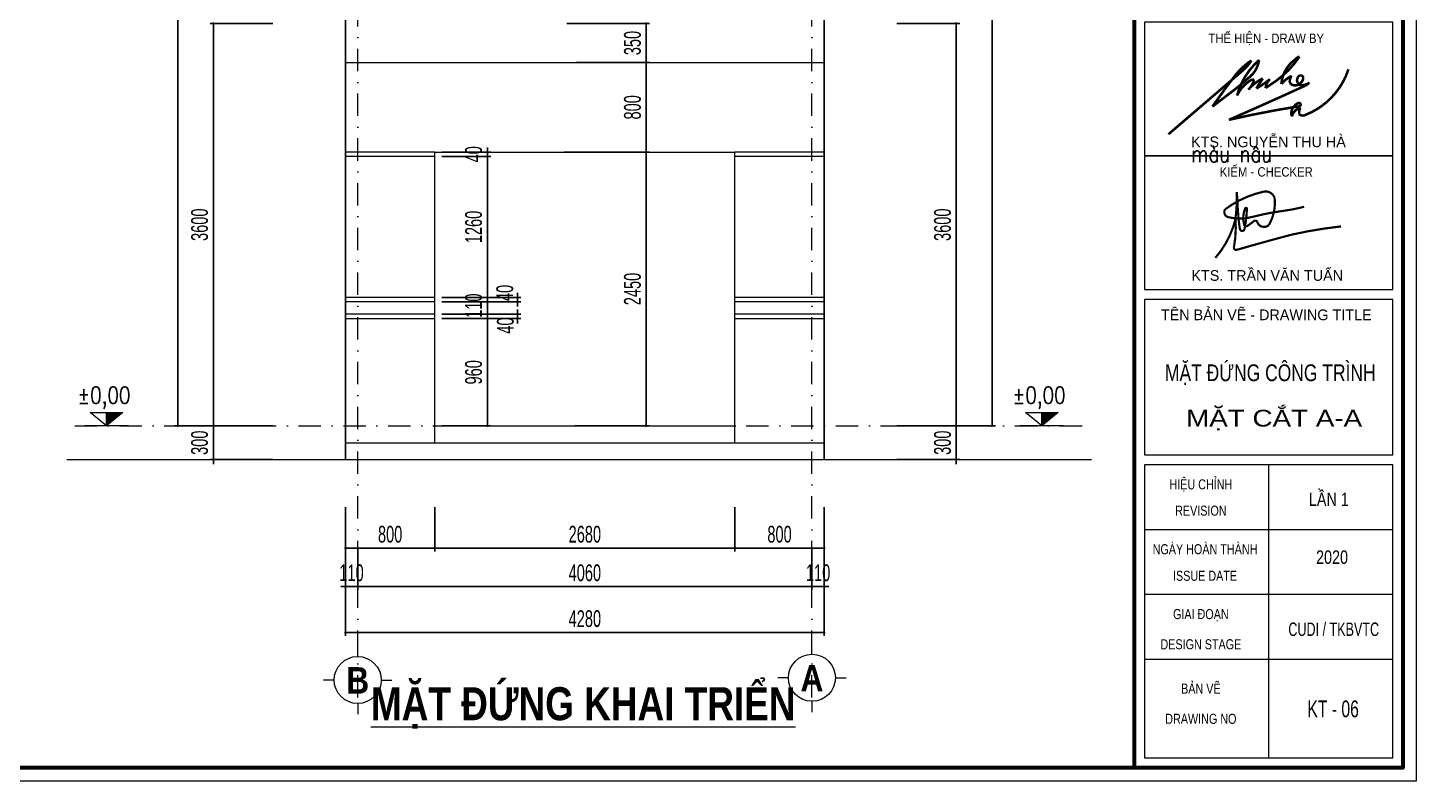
# Model space of a CAD drawing. Header units: millimetres. Extents: x 2565303 to 2664360, y -865723 to -262051.
# Drawn here: x 2642426 to 2654835, y -606299 to -599559 of the extents above; entities that cross this region are included whole.
import ezdxf
from ezdxf.enums import TextEntityAlignment as Align

# ---------------------------------------------------------------- set-up
doc = ezdxf.new("R2010")
doc.units = ezdxf.units.MM
doc.header["$LTSCALE"] = 10
doc.header["$MEASUREMENT"] = 0
doc.linetypes.add('DASHDOT', pattern=[1, 0.5, -0.25, 0, -0.25])
doc.layers.get('0').update_dxf_attribs({"linetype": 'CONTINUOUS'})
doc.layers.get('DEFPOINTS').update_dxf_attribs({"color": 10, "linetype": 'CONTINUOUS'})
for name, color, linetype, lineweight in [('- Nội Thất', 83, 'CONTINUOUS', 25), ('LC Cua', 153, 'CONTINUOUS', 0), ('LC Dim', 8, 'CONTINUOUS', 13), ('LC ISO', 153, 'CONTINUOUS', 13), ('LC Net manh', 250, 'CONTINUOUS', 5), ('LC Net truc', 134, 'DASHDOT', 5), ('LC Text1', 20, 'CONTINUOUS', 13), ('LC Text2', 7, 'CONTINUOUS', 13)]:
    doc.layers.add(name, color=color, linetype=linetype, lineweight=lineweight)
doc.layers.add('Khungten_LCDI', color=7, linetype='CONTINUOUS')
doc.layers.add('M3', color=3, linetype='CONTINUOUS')
doc.styles.add('HOATBIF', font='hoatbif.shx', dxfattribs={"width": 0.65})
doc.styles.add('Khungten', font='', dxfattribs={"width": 0.9, "height": 5000})
doc.styles.add('LC 1', font='')
doc.styles.add('LC 3', font='vnsimli.shx', dxfattribs={"width": 0.75})
doc.styles.add('LC3', font='', dxfattribs={"width": 0.8})
doc.styles.add('T1', font='Vnsimli.shx', dxfattribs={"width": 0.7})
doc.styles.add('Title', font='', dxfattribs={"width": 0.8})
doc.styles.add('VNAVANTH', font='')
doc.styles.get('Khungten').set_extended_font_data('.VnAvantH')
doc.styles.get('LC 1').set_extended_font_data('.VnAvantH', bold=True)
doc.styles.get('LC3').set_extended_font_data('.VnArialH', bold=True)
doc.styles.get('Title').set_extended_font_data('.VnBlackH')
doc.styles.get('VNAVANTH').set_extended_font_data('.VnAvantH')
doc.dimstyles.new('1-100 (1-60)', dxfattribs={"dimscale": 60, "dimtxt": 2.5, "dimasz": 0.35, "dimexe": 0.5, "dimexo": 0, "dimgap": 0.8, "dimtad": 1, "dimdec": 0, "dimzin": 0, "dimdsep": 46, "dimtxsty": 'HOATBIF', "dimblk1": 'DOT', "dimblk2": 'DOT', "dimsah": 1, "dimcen": -1, "dimdle": 1, "dimclrd": 256, "dimclre": 256, "dimclrt": 4, "dimadec": 3, "dimazin": 2, "dimtfac": 0.333333, "dimtdec": 0, "dimtix": 1, "dimtmove": 2, "dimatfit": 3, "dimldrblk": 'DOT', "dimfxl": 1, "dimtvp": 0.833333, "dimtolj": 1, "dimtzin": 0, "dimarcsym": 0})

# ---------------------------------------------------------------- blocks, each defined once
blk = doc.blocks.new('lcdi fix')
at = {"const_width": 32.4}
for points in [[(37807, -7049, 0.118632), (38106, -6476, 0.036811), (38129, -6067, 0.013869), (38155, -6484, 0.005687), (38173, -6614, 0.810562), (38242, -6622, 0.038773), (38278, -6322, 0.995075), (38252, -6311, 0.164673), (38237, -6555, 0.572555), (38284, -6572, 0.042892), (38384, -6497, -0.376379), (38430, -6507, 0.278013), (38505, -6582, 0.295437), (38607, -6554, 0.153451), (38692, -6166, 0.411745), (38526, -6061, 0.106254), (37954, -6324, 0.499695), (37996, -6439, 0.128314), (38351, -6439, -0.030533), (38834, -6345, 0.029818), (39130, -6286, 49.250738)], [(38108, -6459, -0.063358), (38084, -6894, 0.50612), (38126, -6928, -0.005183), (38931, -6705, -0.029689), (39681, -6579, 1.838504)]]:
    blk.add_lwpolyline(points, format="xyb", dxfattribs=at)
at = {"layer": 'DEFPOINTS', "lineweight": 0}
blk.add_lwpolyline([(-1200, -14850), (-1200, 14850), (40800, 14850), (40800, -14850)], close=True, dxfattribs=at)
at = {"layer": 'Khungten_LCDI', "color": 5, "lineweight": 60}
blk.add_line((36600, 14650), (36600, -14650), dxfattribs=at)
at = {"layer": 'Khungten_LCDI', "color": 5, "lineweight": 25}
blk.add_line((40600, -14650), (40600, 14650), dxfattribs=at)
at = {"layer": 'Khungten_LCDI', "color": 9, "lineweight": 15}
for p, q in [((38600, -10133), (38600, -14500)), ((40450, -11100), (36750, -11100)), ((40450, -12067), (36750, -12067)), ((40450, -13033), (36750, -13033))]:
    blk.add_line(p, q, dxfattribs=at)
at = {"layer": 'Khungten_LCDI', "color": 5, "lineweight": 60}
blk.add_lwpolyline([(0, -14650), (0, 14650), (40600, 14650), (40600, -14650)], close=True, dxfattribs=at)
at = {"layer": 'Khungten_LCDI', "color": 9, "lineweight": 15}
for points in [[(36750, -5526), (40450, -5526), (40450, -3535), (36750, -3535)], [(36750, -7517), (40450, -7517), (40450, -5526), (36750, -5526)], [(36750, -9983), (40450, -9983), (40450, -7667), (36750, -7667)], [(36750, -14500), (40450, -14500), (40450, -10133), (36750, -10133)]]:
    blk.add_lwpolyline(points, close=True, dxfattribs=at)
at = {"layer": 'LC ISO', "lineweight": 60, "const_width": 37.8}
blk.add_lwpolyline([(37109, -5205), (38226, -4247, 0.041565), (38316, -4150, -0.014958), (38345, -4105, 0.077393), (38111, -4318, 0.011608), (37765, -4792, -0.002413), (37986, -4623, 0.024794), (38345, -4327, 0.160658), (38459, -4099, 0.147786), (38131, -4629, -0.164447), (38357, -4387, -0.502193), (38378, -4413, -0.102645), (38300, -4541, -0.052035), (38351, -4487, -0.076323), (38513, -4373, -0.049149), (38456, -4460, 0.014499), (38419, -4523, 0.03674), (38622, -4384, 0.197774), (38557, -4515, 0.000763), (38609, -4479, 0.109081), (39061, -4047, 0.117071), (38987, -4098, 0.215341), (38791, -4456, -0.099584), (38944, -4335, 0.168357), (38916, -4425, 0.272764), (38967, -4473, 0.463959), (39117, -4360, 0.712039), (39041, -4351, 0.382865), (39050, -4457, 0.223317), (39087, -4476, 0.132378), (39209, -4437, -0.038558), (39149, -4480, -0.004693), (38010, -4990, -0.017038), (39066, -4786, 0.903149), (39046, -4741, 0.166427), (38989, -4782, 0.307745), (38948, -4939, -0.289532), (39077, -4812, 0.202732), (39058, -4907, 0.308349), (39146, -4918, 0.224618), (39790, -4237, 0.729713)], format="xyb", dxfattribs=at)
at = {"color": 7}
for s, height, style, width, p in [('thÓ hiÖn - draw by', 140, 'Khungten', 0.9, (38566, -3845)), ('kiÓm - checker', 140, 'Khungten', 0.9, (38566, -5836)), ('hiÖu chØnh', 150, 'Khungten', 0.8, (37592, -10499)), ('revision', 150, 'Khungten', 0.8, (37592, -10891)), ('ngµy hoµn thµnh', 150, 'Khungten', 0.8, (37654, -11466)), ('issue date', 150, 'Khungten', 0.8, (37654, -11862)), ('giai ®o¹n', 150, 'Khungten', 0.8, (37592, -12433)), ('cudi / tkBVTC', 200, 'Title', 0.7, (39571, -12684)), ('design stage', 150, 'Khungten', 0.8, (37592, -12883)), ('b¶n vÏ', 150, 'Khungten', 0.8, (37592, -13544)), ('drawing nO', 150, 'Khungten', 0.8, (37592, -13994))]:
    blk.add_text(s, height=height, dxfattribs=dict(at, style=style, width=width)).set_placement(p, align=Align.CENTER)
for s, style, p in [('ktS. nguyÔn thu hµ', 'VNAVANTH', (38599, -5399)), ('kts. trÇn v¨n tuÊn', 'VNAVANTH', (38581, -7390)), ('tªn b¶n vÏ - drawing title', 'Khungten', (38566, -7977))]:
    blk.add_text(s, height=160, dxfattribs=dict(at, style=style)).set_placement(p, align=Align.CENTER)
at = {"color": 7, "style": 'Khungten', "width": 0.8}
for tag, p in [('REVISION', (39499, -10746)), ('NGAYHT', (39546, -11609))]:
    blk.add_attdef(tag, text='', height=200, dxfattribs=at).set_placement(p, align=Align.CENTER)
at = {"layer": 'LC Text1', "style": 'Title', "width": 1.485915}
for tag, p, p2 in [('TENBANVE1', (36913, -8886), (40339, -8886)), ('TENBANVE2', (36913, -9562), (40339, -9562))]:
    blk.add_attdef(tag, text='', height=250, dxfattribs=at).set_placement(p, p2, align=Align.FIT)
at = {"layer": 'LC Text1', "style": 'Title', "width": 0.7}
blk.add_attdef('SOBANVE', text='', height=250, dxfattribs=at).set_placement((39562, -13896), align=Align.CENTER)
blk = doc.blocks.new('DOT')
at = {"layer": 'M3', "color": 0, "linetype": 'ByBlock'}
blk.add_line((-0.5, 0), (-1, 0), dxfattribs=at)
at = {"layer": 'M3', "color": 0, "linetype": 'ByBlock', "const_width": 0.5}
blk.add_lwpolyline([(-0.25, 0, 1), (0.25, 0, 1)], format="xyb", close=True, dxfattribs=at)
blk = doc.blocks.new('*D632')
at = {"layer": 'DEFPOINTS', "color": 0, "transparency": 16777216}
for p in [(2645265, -604213), (2645375, -604213), (2645375, -604558)]:
    blk.add_point(p, dxfattribs=at)
at = {"layer": 'LC Dim', "lineweight": -2, "transparency": 16777216}
for p, q in [((2645265, -604213), (2645265, -604588)), ((2645375, -604213), (2645375, -604588)), ((2645244, -604558), (2645223, -604558)), ((2645265, -604558), (2645375, -604558)), ((2645396, -604558), (2645417, -604558))]:
    blk.add_line(p, q, dxfattribs=at)
at = {"layer": 'LC Dim', "lineweight": -2, "transparency": 16777216, "xscale": 21, "yscale": 21, "zscale": 21}
blk.add_blockref('DOT', (2645265, -604558), dxfattribs=at)
at = {"layer": 'LC Dim', "lineweight": -2, "transparency": 16777216, "xscale": 21, "yscale": 21, "zscale": 21, "rotation": 180}
blk.add_blockref('DOT', (2645375, -604558), dxfattribs=at)
at = {"layer": 'LC Dim', "color": 4, "transparency": 16777216, "insert": (2645320, -604435), "char_height": 150, "attachment_point": 5, "style": 'HOATBIF'}
blk.add_mtext('\\A1;110', dxfattribs=at)
blk = doc.blocks.new('*D633')
at = {"layer": 'DEFPOINTS', "color": 0, "transparency": 16777216}
for p in [(2645375, -604213), (2649435, -604213), (2649435, -604558)]:
    blk.add_point(p, dxfattribs=at)
at = {"layer": 'LC Dim', "lineweight": -2, "transparency": 16777216}
for p, q in [((2645375, -604213), (2645375, -604588)), ((2649435, -604213), (2649435, -604588)), ((2645396, -604558), (2649414, -604558))]:
    blk.add_line(p, q, dxfattribs=at)
at = {"layer": 'LC Dim', "lineweight": -2, "transparency": 16777216, "xscale": 21, "yscale": 21, "zscale": 21, "rotation": 180}
blk.add_blockref('DOT', (2645375, -604558), dxfattribs=at)
at = {"layer": 'LC Dim', "lineweight": -2, "transparency": 16777216, "xscale": 21, "yscale": 21, "zscale": 21}
blk.add_blockref('DOT', (2649435, -604558), dxfattribs=at)
at = {"layer": 'LC Dim', "color": 4, "transparency": 16777216, "insert": (2647405, -604435), "char_height": 150, "attachment_point": 5, "style": 'HOATBIF'}
blk.add_mtext('\\A1;4060', dxfattribs=at)
blk = doc.blocks.new('*D634')
at = {"layer": 'DEFPOINTS', "color": 0, "transparency": 16777216}
for p in [(2649435, -604213), (2649545, -604213), (2649545, -604558)]:
    blk.add_point(p, dxfattribs=at)
at = {"layer": 'LC Dim', "lineweight": -2, "transparency": 16777216}
for p, q in [((2649435, -604213), (2649435, -604588)), ((2649545, -604213), (2649545, -604588)), ((2649414, -604558), (2649393, -604558)), ((2649435, -604558), (2649545, -604558)), ((2649566, -604558), (2649587, -604558))]:
    blk.add_line(p, q, dxfattribs=at)
at = {"layer": 'LC Dim', "lineweight": -2, "transparency": 16777216, "xscale": 21, "yscale": 21, "zscale": 21}
blk.add_blockref('DOT', (2649435, -604558), dxfattribs=at)
at = {"layer": 'LC Dim', "lineweight": -2, "transparency": 16777216, "xscale": 21, "yscale": 21, "zscale": 21, "rotation": 180}
blk.add_blockref('DOT', (2649545, -604558), dxfattribs=at)
at = {"layer": 'LC Dim', "color": 4, "transparency": 16777216, "insert": (2649490, -604435), "char_height": 150, "attachment_point": 5, "style": 'HOATBIF'}
blk.add_mtext('\\A1;110', dxfattribs=at)
blk = doc.blocks.new('*D635')
at = {"layer": 'DEFPOINTS', "color": 0, "transparency": 16777216}
for p in [(2645265, -604213), (2649545, -604213), (2645265, -604968)]:
    blk.add_point(p, dxfattribs=at)
at = {"layer": 'LC Dim', "lineweight": -2, "transparency": 16777216}
for p, q in [((2645265, -604213), (2645265, -604998)), ((2649545, -604213), (2649545, -604998)), ((2649524, -604968), (2645286, -604968))]:
    blk.add_line(p, q, dxfattribs=at)
at = {"layer": 'LC Dim', "lineweight": -2, "transparency": 16777216, "xscale": 21, "yscale": 21, "zscale": 21, "rotation": 180}
blk.add_blockref('DOT', (2645265, -604968), dxfattribs=at)
at = {"layer": 'LC Dim', "lineweight": -2, "transparency": 16777216, "xscale": 21, "yscale": 21, "zscale": 21}
blk.add_blockref('DOT', (2649545, -604968), dxfattribs=at)
at = {"layer": 'LC Dim', "color": 4, "transparency": 16777216, "insert": (2647405, -604845), "char_height": 150, "attachment_point": 5, "style": 'HOATBIF'}
blk.add_mtext('\\A1;4280', dxfattribs=at)
blk = doc.blocks.new('*D636')
at = {"layer": 'DEFPOINTS', "color": 0, "transparency": 16777216}
for p in [(2645265, -603848), (2646065, -603848), (2646065, -604213)]:
    blk.add_point(p, dxfattribs=at)
at = {"layer": 'LC Dim', "lineweight": -2, "transparency": 16777216}
for p, q in [((2645265, -603848), (2645265, -604243)), ((2646065, -603848), (2646065, -604243)), ((2645286, -604213), (2646044, -604213))]:
    blk.add_line(p, q, dxfattribs=at)
at = {"layer": 'LC Dim', "lineweight": -2, "transparency": 16777216, "xscale": 21, "yscale": 21, "zscale": 21, "rotation": 180}
blk.add_blockref('DOT', (2645265, -604213), dxfattribs=at)
at = {"layer": 'LC Dim', "lineweight": -2, "transparency": 16777216, "xscale": 21, "yscale": 21, "zscale": 21}
blk.add_blockref('DOT', (2646065, -604213), dxfattribs=at)
at = {"layer": 'LC Dim', "color": 4, "transparency": 16777216, "insert": (2645665, -604090), "char_height": 150, "attachment_point": 5, "style": 'HOATBIF'}
blk.add_mtext('\\A1;800', dxfattribs=at)
blk = doc.blocks.new('*D637')
at = {"layer": 'DEFPOINTS', "color": 0, "transparency": 16777216}
for p in [(2646065, -603848), (2648745, -603848), (2648745, -604213)]:
    blk.add_point(p, dxfattribs=at)
at = {"layer": 'LC Dim', "lineweight": -2, "transparency": 16777216}
for p, q in [((2646065, -603848), (2646065, -604243)), ((2648745, -603848), (2648745, -604243)), ((2646086, -604213), (2648724, -604213))]:
    blk.add_line(p, q, dxfattribs=at)
at = {"layer": 'LC Dim', "lineweight": -2, "transparency": 16777216, "xscale": 21, "yscale": 21, "zscale": 21, "rotation": 180}
blk.add_blockref('DOT', (2646065, -604213), dxfattribs=at)
at = {"layer": 'LC Dim', "lineweight": -2, "transparency": 16777216, "xscale": 21, "yscale": 21, "zscale": 21}
blk.add_blockref('DOT', (2648745, -604213), dxfattribs=at)
at = {"layer": 'LC Dim', "color": 4, "transparency": 16777216, "insert": (2647405, -604090), "char_height": 150, "attachment_point": 5, "style": 'HOATBIF'}
blk.add_mtext('\\A1;2680', dxfattribs=at)
blk = doc.blocks.new('*D638')
at = {"layer": 'DEFPOINTS', "color": 0, "transparency": 16777216}
for p in [(2648745, -603848), (2649545, -603848), (2649545, -604213)]:
    blk.add_point(p, dxfattribs=at)
at = {"layer": 'LC Dim', "lineweight": -2, "transparency": 16777216}
for p, q in [((2648745, -603848), (2648745, -604243)), ((2649545, -603848), (2649545, -604243)), ((2648766, -604213), (2649524, -604213))]:
    blk.add_line(p, q, dxfattribs=at)
at = {"layer": 'LC Dim', "lineweight": -2, "transparency": 16777216, "xscale": 21, "yscale": 21, "zscale": 21, "rotation": 180}
blk.add_blockref('DOT', (2648745, -604213), dxfattribs=at)
at = {"layer": 'LC Dim', "lineweight": -2, "transparency": 16777216, "xscale": 21, "yscale": 21, "zscale": 21}
blk.add_blockref('DOT', (2649545, -604213), dxfattribs=at)
at = {"layer": 'LC Dim', "color": 4, "transparency": 16777216, "insert": (2649145, -604090), "char_height": 150, "attachment_point": 5, "style": 'HOATBIF'}
blk.add_mtext('\\A1;800', dxfattribs=at)
blk = doc.blocks.new('TTRUC')
at = {"layer": 'LC ISO'}
for p, q in [((0, 6.95), (0, 10.13)), ((-6.95, 0), (-10.13, 0)), ((6.95, 0), (10.13, 0)), ((0, -6.95), (0, -10.13))]:
    blk.add_line(p, q, dxfattribs=at)
at = {"layer": 'LC Net manh'}
blk.add_circle((0, 0), 6.95, dxfattribs=at)
blk = doc.blocks.new('*D631')
at = {"layer": 'DEFPOINTS', "color": 0, "transparency": 16777216}
for p in [(2650192, -603121), (2650725, -603121), (2650192, -603421)]:
    blk.add_point(p, dxfattribs=at)
at = {"layer": 'LC Dim', "lineweight": -2, "transparency": 16777216}
for p, q in [((2650725, -603100), (2650725, -603079)), ((2650192, -603121), (2650755, -603121)), ((2650725, -603421), (2650725, -603121)), ((2650192, -603421), (2650755, -603421)), ((2650725, -603442), (2650725, -603463))]:
    blk.add_line(p, q, dxfattribs=at)
at = {"layer": 'LC Dim', "lineweight": -2, "transparency": 16777216, "xscale": 21, "yscale": 21, "zscale": 21}
for p, rotation in [((2650725, -603121), 270), ((2650725, -603421), 90)]:
    blk.add_blockref('DOT', p, dxfattribs=dict(at, rotation=rotation))
at = {"layer": 'LC Dim', "color": 4, "transparency": 16777216, "insert": (2650602, -603271), "char_height": 150, "attachment_point": 5, "rotation": 90, "style": 'HOATBIF'}
blk.add_mtext('\\A1;300', dxfattribs=at)
blk = doc.blocks.new('*D626')
at = {"layer": 'DEFPOINTS', "color": 0, "transparency": 16777216}
for p in [(2650192, -599521), (2650725, -599521), (2650192, -603121)]:
    blk.add_point(p, dxfattribs=at)
at = {"layer": 'LC Dim', "lineweight": -2, "transparency": 16777216}
for p, q in [((2650192, -599521), (2650755, -599521)), ((2650725, -603100), (2650725, -599542)), ((2650192, -603121), (2650755, -603121))]:
    blk.add_line(p, q, dxfattribs=at)
at = {"layer": 'LC Dim', "lineweight": -2, "transparency": 16777216, "xscale": 21, "yscale": 21, "zscale": 21}
for p, rotation in [((2650725, -599521), 90), ((2650725, -603121), 270)]:
    blk.add_blockref('DOT', p, dxfattribs=dict(at, rotation=rotation))
at = {"layer": 'LC Dim', "color": 4, "transparency": 16777216, "insert": (2650602, -601321), "char_height": 150, "attachment_point": 5, "rotation": 90, "style": 'HOATBIF'}
blk.add_mtext('\\A1;3600', dxfattribs=at)
blk = doc.blocks.new('*D630')
at = {"layer": 'DEFPOINTS', "color": 0, "transparency": 16777216}
for p in [(2650192, -589921), (2651044, -589921), (2650192, -603121)]:
    blk.add_point(p, dxfattribs=at)
at = {"layer": 'LC Dim', "lineweight": -2, "transparency": 16777216}
for p, q in [((2650192, -589921), (2651074, -589921)), ((2651044, -603100), (2651044, -589942)), ((2650192, -603121), (2651074, -603121))]:
    blk.add_line(p, q, dxfattribs=at)
at = {"layer": 'LC Dim', "lineweight": -2, "transparency": 16777216, "xscale": 21, "yscale": 21, "zscale": 21}
for p, rotation in [((2651044, -589921), 90), ((2651044, -603121), 270)]:
    blk.add_blockref('DOT', p, dxfattribs=dict(at, rotation=rotation))
at = {"layer": 'LC Dim', "color": 4, "transparency": 16777216, "insert": (2650921, -596521), "char_height": 150, "attachment_point": 5, "rotation": 90, "style": 'HOATBIF'}
blk.add_mtext('\\A1;13200', dxfattribs=at)
blk = doc.blocks.new('*D639')
at = {"layer": 'DEFPOINTS', "color": 0, "transparency": 16777216}
for p in [(2644085, -603121), (2644617, -603121), (2644617, -603421)]:
    blk.add_point(p, dxfattribs=at)
at = {"layer": 'LC Dim', "lineweight": -2, "transparency": 16777216}
for p, q in [((2644085, -603100), (2644085, -603079)), ((2644617, -603121), (2644055, -603121)), ((2644085, -603421), (2644085, -603121)), ((2644617, -603421), (2644055, -603421)), ((2644085, -603442), (2644085, -603463))]:
    blk.add_line(p, q, dxfattribs=at)
at = {"layer": 'LC Dim', "lineweight": -2, "transparency": 16777216, "xscale": 21, "yscale": 21, "zscale": 21}
for p, rotation in [((2644085, -603121), 270), ((2644085, -603421), 90)]:
    blk.add_blockref('DOT', p, dxfattribs=dict(at, rotation=rotation))
at = {"layer": 'LC Dim', "color": 4, "transparency": 16777216, "insert": (2643962, -603271), "char_height": 150, "attachment_point": 5, "rotation": 90, "style": 'HOATBIF'}
blk.add_mtext('\\A1;300', dxfattribs=at)
blk = doc.blocks.new('*D640')
at = {"layer": 'DEFPOINTS', "color": 0, "transparency": 16777216}
for p in [(2644085, -599521), (2644617, -599521), (2644617, -603121)]:
    blk.add_point(p, dxfattribs=at)
at = {"layer": 'LC Dim', "lineweight": -2, "transparency": 16777216}
for p, q in [((2644617, -599521), (2644055, -599521)), ((2644085, -603100), (2644085, -599542)), ((2644617, -603121), (2644055, -603121))]:
    blk.add_line(p, q, dxfattribs=at)
at = {"layer": 'LC Dim', "lineweight": -2, "transparency": 16777216, "xscale": 21, "yscale": 21, "zscale": 21}
for p, rotation in [((2644085, -599521), 90), ((2644085, -603121), 270)]:
    blk.add_blockref('DOT', p, dxfattribs=dict(at, rotation=rotation))
at = {"layer": 'LC Dim', "color": 4, "transparency": 16777216, "insert": (2643962, -601321), "char_height": 150, "attachment_point": 5, "rotation": 90, "style": 'HOATBIF'}
blk.add_mtext('\\A1;3600', dxfattribs=at)
blk = doc.blocks.new('*D644')
at = {"layer": 'DEFPOINTS', "color": 0, "transparency": 16777216}
for p in [(2643766, -589921), (2644617, -589921), (2644617, -603121)]:
    blk.add_point(p, dxfattribs=at)
at = {"layer": 'LC Dim', "lineweight": -2, "transparency": 16777216}
for p, q in [((2644617, -589921), (2643736, -589921)), ((2643766, -603100), (2643766, -589942)), ((2644617, -603121), (2643736, -603121))]:
    blk.add_line(p, q, dxfattribs=at)
at = {"layer": 'LC Dim', "lineweight": -2, "transparency": 16777216, "xscale": 21, "yscale": 21, "zscale": 21}
for p, rotation in [((2643766, -589921), 90), ((2643766, -603121), 270)]:
    blk.add_blockref('DOT', p, dxfattribs=dict(at, rotation=rotation))
at = {"layer": 'LC Dim', "color": 4, "transparency": 16777216, "insert": (2643643, -596521), "char_height": 150, "attachment_point": 5, "rotation": 90, "style": 'HOATBIF'}
blk.add_mtext('\\A1;13200', dxfattribs=at)
blk = doc.blocks.new('Caodo1')
at = {"layer": 'LC Text1'}
blk.add_hatch(color=256, dxfattribs=at).paths.add_polyline_path([(0, 200), (0, 0), (243, 200)])
for p, q in [((324, 0), (-324, 0)), ((0, 0), (0, 200))]:
    blk.add_line(p, q, dxfattribs=at)
blk.add_lwpolyline([(-243, 200), (243, 200), (0, 0), (0, 0)], close=True, dxfattribs=at)
at = {"layer": 'LC Text1', "style": 'T1', "width": 0.8}
blk.add_attdef('%%P0,00', text='', height=250, dxfattribs=at).set_placement((-39, 460), align=Align.MIDDLE_CENTER)
blk = doc.blocks.new('TIEUDE1')
at = {"layer": 'LC Text2', "color": 7, "style": 'LC 1'}
blk.add_attdef('TIªU§Ò', text='', height=5, dxfattribs=at).set_placement((0, 0), align=Align.BOTTOM_CENTER)
blk.add_attdef('TL', text='', height=3, dxfattribs=at).set_placement((0, -2), align=Align.TOP_CENTER)
blk = doc.blocks.new('*D645')
at = {"layer": 'DEFPOINTS', "color": 0, "transparency": 16777216}
for p in [(2647220, -600671), (2647954, -600671), (2647315, -603121)]:
    blk.add_point(p, dxfattribs=at)
at = {"layer": 'LC Dim', "lineweight": -2, "transparency": 16777216}
for p, q in [((2647220, -600671), (2647984, -600671)), ((2647954, -603100), (2647954, -600692)), ((2647315, -603121), (2647984, -603121))]:
    blk.add_line(p, q, dxfattribs=at)
at = {"layer": 'LC Dim', "lineweight": -2, "transparency": 16777216, "xscale": 21, "yscale": 21, "zscale": 21}
for p, rotation in [((2647954, -600671), 90), ((2647954, -603121), 270)]:
    blk.add_blockref('DOT', p, dxfattribs=dict(at, rotation=rotation))
at = {"layer": 'LC Dim', "color": 4, "transparency": 16777216, "insert": (2647831, -601896), "char_height": 150, "attachment_point": 5, "rotation": 90, "style": 'HOATBIF'}
blk.add_mtext('\\A1;2450', dxfattribs=at)
blk = doc.blocks.new('*D646')
at = {"layer": 'DEFPOINTS', "color": 0, "transparency": 16777216}
for p in [(2647331, -599871), (2647954, -599871), (2647220, -600671)]:
    blk.add_point(p, dxfattribs=at)
at = {"layer": 'LC Dim', "lineweight": -2, "transparency": 16777216}
for p, q in [((2647331, -599871), (2647984, -599871)), ((2647954, -600650), (2647954, -599892)), ((2647220, -600671), (2647984, -600671))]:
    blk.add_line(p, q, dxfattribs=at)
at = {"layer": 'LC Dim', "lineweight": -2, "transparency": 16777216, "xscale": 21, "yscale": 21, "zscale": 21}
for p, rotation in [((2647954, -599871), 90), ((2647954, -600671), 270)]:
    blk.add_blockref('DOT', p, dxfattribs=dict(at, rotation=rotation))
at = {"layer": 'LC Dim', "color": 4, "transparency": 16777216, "insert": (2647831, -600271), "char_height": 150, "attachment_point": 5, "rotation": 90, "style": 'HOATBIF'}
blk.add_mtext('\\A1;800', dxfattribs=at)
blk = doc.blocks.new('*D647')
at = {"layer": 'DEFPOINTS', "color": 0, "transparency": 16777216}
for p in [(2647244, -599521), (2647954, -599521), (2647331, -599871)]:
    blk.add_point(p, dxfattribs=at)
at = {"layer": 'LC Dim', "lineweight": -2, "transparency": 16777216}
for p, q in [((2647244, -599521), (2647984, -599521)), ((2647954, -599850), (2647954, -599542)), ((2647331, -599871), (2647984, -599871))]:
    blk.add_line(p, q, dxfattribs=at)
at = {"layer": 'LC Dim', "lineweight": -2, "transparency": 16777216, "xscale": 21, "yscale": 21, "zscale": 21}
for p, rotation in [((2647954, -599521), 90), ((2647954, -599871), 270)]:
    blk.add_blockref('DOT', p, dxfattribs=dict(at, rotation=rotation))
at = {"layer": 'LC Dim', "color": 4, "transparency": 16777216, "insert": (2647831, -599696), "char_height": 150, "attachment_point": 5, "rotation": 90, "style": 'HOATBIF'}
blk.add_mtext('\\A1;350', dxfattribs=at)
blk = doc.blocks.new('*D674')
at = {"layer": 'DEFPOINTS', "color": 0, "transparency": 16777216}
for p in [(2646126, -602161), (2646534, -602161), (2646126, -603121)]:
    blk.add_point(p, dxfattribs=at)
at = {"layer": 'LC Dim', "lineweight": -2, "transparency": 16777216}
for p, q in [((2646126, -602161), (2646564, -602161)), ((2646534, -603100), (2646534, -602182)), ((2646126, -603121), (2646564, -603121))]:
    blk.add_line(p, q, dxfattribs=at)
at = {"layer": 'LC Dim', "lineweight": -2, "transparency": 16777216, "xscale": 21, "yscale": 21, "zscale": 21}
for p, rotation in [((2646534, -602161), 90), ((2646534, -603121), 270)]:
    blk.add_blockref('DOT', p, dxfattribs=dict(at, rotation=rotation))
at = {"layer": 'LC Dim', "color": 4, "transparency": 16777216, "insert": (2646411, -602641), "char_height": 150, "attachment_point": 5, "rotation": 90, "style": 'HOATBIF'}
blk.add_mtext('\\A1;960', dxfattribs=at)
blk = doc.blocks.new('*D675')
at = {"layer": 'DEFPOINTS', "color": 0, "transparency": 16777216}
for p in [(2646495, -602121), (2646495, -602161), (2646804, -602121)]:
    blk.add_point(p, dxfattribs=at)
at = {"layer": 'LC Dim', "lineweight": -2, "transparency": 16777216}
for p, q in [((2646804, -602100), (2646804, -602079)), ((2646495, -602121), (2646834, -602121)), ((2646495, -602161), (2646834, -602161)), ((2646804, -602161), (2646804, -602121)), ((2646804, -602182), (2646804, -602203))]:
    blk.add_line(p, q, dxfattribs=at)
at = {"layer": 'LC Dim', "lineweight": -2, "transparency": 16777216, "xscale": 21, "yscale": 21, "zscale": 21}
for p, rotation in [((2646804, -602121), 270), ((2646804, -602161), 90)]:
    blk.add_blockref('DOT', p, dxfattribs=dict(at, rotation=rotation))
at = {"layer": 'LC Dim', "color": 4, "transparency": 16777216, "insert": (2646695, -602223), "char_height": 150, "attachment_point": 5, "rotation": 90, "style": 'HOATBIF'}
blk.add_mtext('\\A1;40', dxfattribs=at)
blk = doc.blocks.new('*D676')
at = {"layer": 'DEFPOINTS', "color": 0, "transparency": 16777216}
for p in [(2646126, -602011), (2646534, -602011), (2646126, -602121)]:
    blk.add_point(p, dxfattribs=at)
at = {"layer": 'LC Dim', "lineweight": -2, "transparency": 16777216}
for p, q in [((2646126, -602011), (2646564, -602011)), ((2646534, -601990), (2646534, -601969)), ((2646534, -602121), (2646534, -602011)), ((2646126, -602121), (2646564, -602121)), ((2646534, -602142), (2646534, -602163))]:
    blk.add_line(p, q, dxfattribs=at)
at = {"layer": 'LC Dim', "lineweight": -2, "transparency": 16777216, "xscale": 21, "yscale": 21, "zscale": 21}
for p, rotation in [((2646534, -602011), 270), ((2646534, -602121), 90)]:
    blk.add_blockref('DOT', p, dxfattribs=dict(at, rotation=rotation))
at = {"layer": 'LC Dim', "color": 4, "transparency": 16777216, "insert": (2646411, -602045), "char_height": 150, "attachment_point": 5, "rotation": 90, "style": 'HOATBIF'}
blk.add_mtext('\\A1;110', dxfattribs=at)
blk = doc.blocks.new('*D677')
at = {"layer": 'DEFPOINTS', "color": 0, "transparency": 16777216}
for p in [(2646495, -601971), (2646495, -602011), (2646804, -601971)]:
    blk.add_point(p, dxfattribs=at)
at = {"layer": 'LC Dim', "lineweight": -2, "transparency": 16777216}
for p, q in [((2646804, -601950), (2646804, -601929)), ((2646495, -601971), (2646834, -601971)), ((2646495, -602011), (2646834, -602011)), ((2646804, -602011), (2646804, -601971)), ((2646804, -602032), (2646804, -602053))]:
    blk.add_line(p, q, dxfattribs=at)
at = {"layer": 'LC Dim', "lineweight": -2, "transparency": 16777216, "xscale": 21, "yscale": 21, "zscale": 21}
for p, rotation in [((2646804, -601971), 270), ((2646804, -602011), 90)]:
    blk.add_blockref('DOT', p, dxfattribs=dict(at, rotation=rotation))
at = {"layer": 'LC Dim', "color": 4, "transparency": 16777216, "insert": (2646690, -601931), "char_height": 150, "attachment_point": 5, "rotation": 90, "style": 'HOATBIF'}
blk.add_mtext('\\A1;40', dxfattribs=at)
blk = doc.blocks.new('*D678')
at = {"layer": 'DEFPOINTS', "color": 0, "transparency": 16777216}
for p in [(2646126, -600711), (2646534, -600711), (2646126, -601971)]:
    blk.add_point(p, dxfattribs=at)
at = {"layer": 'LC Dim', "lineweight": -2, "transparency": 16777216}
for p, q in [((2646126, -600711), (2646564, -600711)), ((2646534, -601950), (2646534, -600732)), ((2646126, -601971), (2646564, -601971))]:
    blk.add_line(p, q, dxfattribs=at)
at = {"layer": 'LC Dim', "lineweight": -2, "transparency": 16777216, "xscale": 21, "yscale": 21, "zscale": 21}
for p, rotation in [((2646534, -600711), 90), ((2646534, -601971), 270)]:
    blk.add_blockref('DOT', p, dxfattribs=dict(at, rotation=rotation))
at = {"layer": 'LC Dim', "color": 4, "transparency": 16777216, "insert": (2646411, -601341), "char_height": 150, "attachment_point": 5, "rotation": 90, "style": 'HOATBIF'}
blk.add_mtext('\\A1;1260', dxfattribs=at)
blk = doc.blocks.new('*D679')
at = {"layer": 'DEFPOINTS', "color": 0, "transparency": 16777216}
for p in [(2646126, -600671), (2646126, -600711), (2646534, -600671)]:
    blk.add_point(p, dxfattribs=at)
at = {"layer": 'LC Dim', "lineweight": -2, "transparency": 16777216}
for p, q in [((2646126, -600671), (2646564, -600671)), ((2646126, -600711), (2646564, -600711)), ((2646534, -600650), (2646534, -600629)), ((2646534, -600711), (2646534, -600671)), ((2646534, -600732), (2646534, -600753))]:
    blk.add_line(p, q, dxfattribs=at)
at = {"layer": 'LC Dim', "lineweight": -2, "transparency": 16777216, "xscale": 21, "yscale": 21, "zscale": 21}
for p, rotation in [((2646534, -600671), 270), ((2646534, -600711), 90)]:
    blk.add_blockref('DOT', p, dxfattribs=dict(at, rotation=rotation))
at = {"layer": 'LC Dim', "color": 4, "transparency": 16777216, "insert": (2646411, -600691), "char_height": 150, "attachment_point": 5, "rotation": 90, "style": 'HOATBIF'}
blk.add_mtext('\\A1;40', dxfattribs=at)

msp = doc.modelspace()

# ---------------------------------------------------------------- linework, layer by layer
for p, q in [((2645264.8, -603421.2), (2645264.8, -589701.2)), ((2649544.8, -603421.2), (2649544.8, -589701.2))]:
    msp.add_line(p, q)
at = {"layer": 'LC Cua'}
for p, q in [((2646064.8, -600671.2), (2645264.8, -600671.2)), ((2646064.8, -600711.2), (2645264.8, -600711.2)), ((2649544.8, -600671.2), (2648744.8, -600671.2)), ((2649544.8, -600711.2), (2648744.8, -600711.2)), ((2646064.8, -601971.2), (2645264.8, -601971.2)), ((2646064.8, -602011.2), (2645264.8, -602011.2)), ((2649544.8, -601971.2), (2648744.8, -601971.2)), ((2649544.8, -602011.2), (2648744.8, -602011.2)), ((2646064.8, -602121.2), (2645264.8, -602121.2)), ((2646064.8, -602161.2), (2645264.8, -602161.2)), ((2649544.8, -602121.2), (2648744.8, -602121.2)), ((2649544.8, -602161.2), (2648744.8, -602161.2))]:
    msp.add_line(p, q, dxfattribs=at)
at = {"layer": 'LC Net truc', "ltscale": 40}
for p, q in [((2645374.8, -605549.2), (2645374.8, -589363.9)), ((2649434.8, -605549.2), (2649434.8, -589363.9)), ((2642846, -603121.2), (2651929.2, -603121.2))]:
    msp.add_line(p, q, dxfattribs=at)
at = {"layer": 'LC Text2'}
for p, q in [((2645264.8, -599871.2), (2649544.8, -599871.2)), ((2646064.8, -603271.2), (2646064.8, -600671.2)), ((2646064.8, -600671.2), (2648744.8, -600671.2)), ((2648744.8, -603271.2), (2648744.8, -600671.2)), ((2646064.8, -603121.2), (2648744.8, -603121.2)), ((2645264.8, -603271.2), (2649544.8, -603271.2)), ((2642775.3, -603421.2), (2651932, -603421.2))]:
    msp.add_line(p, q, dxfattribs=at)

# ---------------------------------------------------------------- block references
at = {"layer": '- Nội Thất'}
ref = msp.add_blockref('lcdi fix', (2630355.3, -597388.7), dxfattribs=dict(at, xscale=0.6000000155618181, yscale=0.6000000155618181, zscale=0.6000000155618181))
ref.add_attrib('TENBANVE2', '    mÆt c¾t a-a   ', dxfattribs={"layer": 'LC Text1', "height": 150, "style": 'Title', "width": 1.015014}).set_placement((2652502.9, -603126.2), (2654558.8, -603126.2), align=Align.FIT)
ref.add_attrib('NGAYHT', '2020', dxfattribs={"layer": '0', "color": 7, "height": 120, "style": 'Khungten', "width": 0.8}).set_placement((2654082.9, -604354.3), align=Align.CENTER)
ref.add_attrib('REVISION', 'lÇn 1', dxfattribs={"layer": '0', "color": 7, "height": 120, "style": 'Khungten', "width": 0.8}).set_placement((2654054.6, -603836.5), align=Align.CENTER)
ref.add_attrib('SOBANVE', 'kt - 06', dxfattribs={"layer": 'LC Text1', "height": 150, "style": 'Title', "width": 0.7}).set_placement((2654092.5, -605726.4), align=Align.CENTER)
ref.add_attrib('TENBANVE1', '  mÆt ®øng c«ng tr×nh  ', dxfattribs={"layer": 'LC Text1', "height": 150, "style": 'Title', "width": 0.671387}).set_placement((2652502.9, -602720.2), (2654558.8, -602720.2), align=Align.FIT)
at = {"layer": 'LC ISO', "xscale": 30.23532588053422, "yscale": 30.23532588053422, "zscale": 30.23532588053422}
for p in [(2645374.8, -605393.2), (2649434.8, -605373.5)]:
    msp.add_blockref('TTRUC', p, dxfattribs=at)
at = {"layer": 'LC Text1'}
ref = msp.add_blockref('Caodo1', (2643130.7, -603121.2), dxfattribs=dict(at, xscale=0.5999999999992269, yscale=0.5999999999992269, zscale=0.5999999999992269))
ref.add_attrib('%%P0,00', '%%p0,00', dxfattribs={"layer": 'LC Text2', "height": 150, "style": 'T1', "width": 0.8}).set_placement((2643107.2, -602845.5), align=Align.MIDDLE_CENTER)
ref = msp.add_blockref('Caodo1', (2651488.4, -603121.2), dxfattribs=dict(at, xscale=0.5999999999992269, yscale=0.5999999999992269, zscale=0.5999999999992269))
ref.add_attrib('%%P0,00', '%%p0,00', dxfattribs={"layer": 'LC Text2', "height": 150, "style": 'T1', "width": 0.8}).set_placement((2651465, -602845.5), align=Align.MIDDLE_CENTER)
at = {"layer": 'LC Text2'}
ref = msp.add_blockref('TIEUDE1', (2647390.6, -605841.6), dxfattribs=dict(at, xscale=60, yscale=60, zscale=60))
ref.add_attrib('TIªU§Ò', '%%UmÆt §øNG khai triÓn', dxfattribs={"color": 7, "height": 295.465, "style": 'LC3', "width": 0.8}).set_placement((2647390.6, -605841.6), align=Align.BOTTOM_CENTER)

# ---------------------------------------------------------------- texts
at = {"layer": 'LC Text1', "color": 3, "style": 'LC 3', "width": 0.8}
msp.add_text('mµu n©u', height=150, dxfattribs=at).set_placement((2652823.8, -600761.3))
at = {"layer": 'LC Text1', "ltscale": 0.2, "style": 'LC 1', "width": 0.9}
for s, p in [('b', (2645374.8, -605585.8)), ('a', (2649434.8, -605566.1))]:
    msp.add_text(s, height=236.7, dxfattribs=at).set_placement(p, align=Align.BOTTOM_CENTER)

# ---------------------------------------------------------------- dimensions: what is measured, and where the dimension line sits
at = {"layer": 'LC Dim'}
for base, p1, p2, angle, picture, middle in [((2643765.5, -589921.2), (2644617.2, -603121.2), (2644617.2, -589921.2), 90, '*D644', (2643642.5, -596521.2)), ((2651044.1, -589921.2), (2650192.5, -603121.2), (2650192.5, -589921.2), 90, '*D630', (2650921.1, -596521.2)), ((2644084.6, -599521.2), (2644617.2, -603121.2), (2644617.2, -599521.2), 90, '*D640', (2643961.6, -601321.2)), ((2647953.6, -599521.2), (2647330.8, -599871.2), (2647244, -599521.2), 90, '*D647', (2647830.6, -599696.2)), ((2650725, -599521.2), (2650192.5, -603121.2), (2650192.5, -599521.2), 90, '*D626', (2650602, -601321.2)), ((2647953.6, -599871.2), (2647220.2, -600671.2), (2647330.8, -599871.2), 90, '*D646', (2647830.6, -600271.2)), ((2646533.9, -600671.2), (2646125.6, -600711.2), (2646125.6, -600671.2), 90, '*D679', (2646410.9, -600691.2)), ((2646533.9, -600711.2), (2646125.6, -601971.2), (2646125.6, -600711.2), 90, '*D678', (2646410.9, -601341.2)), ((2647953.6, -600671.2), (2647314.8, -603121.2), (2647220.2, -600671.2), 90, '*D645', (2647830.6, -601896.2)), ((2646533.9, -602161.2), (2646125.6, -603121.2), (2646125.6, -602161.2), 90, '*D674', (2646410.9, -602641.2)), ((2644084.6, -603121.2), (2644617.2, -603421.2), (2644617.2, -603121.2), 90, '*D639', (2643961.6, -603271.2)), ((2650725, -603121.2), (2650192.5, -603421.2), (2650192.5, -603121.2), 90, '*D631', (2650602, -603271.2)), ((2646064.8, -604213), (2645264.8, -603848.1), (2646064.8, -603848.1), 180, '*D636', (2645664.8, -604090)), ((2648744.8, -604213), (2646064.8, -603848.1), (2648744.8, -603848.1), 180, '*D637', (2647404.8, -604090)), ((2649544.8, -604213), (2648744.8, -603848.1), (2649544.8, -603848.1), 180, '*D638', (2649144.8, -604090)), ((2645374.8, -604558), (2645264.8, -604213), (2645374.8, -604213), 180, '*D632', (2645319.8, -604435)), ((2645264.8, -604967.9), (2649544.8, -604213), (2645264.8, -604213), 180, '*D635', (2647404.8, -604844.9)), ((2649434.8, -604558), (2645374.8, -604213), (2649434.8, -604213), 180, '*D633', (2647404.8, -604435)), ((2649544.8, -604558), (2649434.8, -604213), (2649544.8, -604213), 180, '*D634', (2649489.8, -604435))]:
    dim = msp.add_linear_dim(base=base, p1=p1, p2=p2, angle=angle, dimstyle='1-100 (1-60)', dxfattribs=at)
    dim.commit()
    dim.dimension.update_dxf_attribs({"geometry": picture, "text_midpoint": middle})
for base, p1, p2, picture, middle in [((2646804.3, -601971.2), (2646494.9, -602011.2), (2646494.9, -601971.2), '*D677', (2646689.8, -601930.9)), ((2646533.9, -602011.2), (2646125.6, -602121.2), (2646125.6, -602011.2), '*D676', (2646410.9, -602044.8)), ((2646804.3, -602121.2), (2646494.9, -602161.2), (2646494.9, -602121.2), '*D675', (2646695.4, -602223.1))]:
    dim = msp.add_linear_dim(base=base, p1=p1, p2=p2, angle=90, dimstyle='1-100 (1-60)', dxfattribs=at)
    dim.commit()
    dim.dimension.update_dxf_attribs({"geometry": picture, "text_midpoint": middle, "dimtype": 160})

doc.saveas('drawing.dxf')
